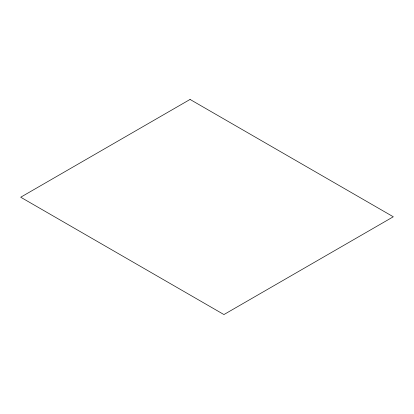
<?xml version="1.0" encoding="UTF-8"?>
<svg xmlns="http://www.w3.org/2000/svg" width="414" height="414" viewBox="0 0 414 414"><rect width="100%" height="100%" fill="white"/><g stroke="black" fill="none" stroke-linecap="round" stroke-linejoin="round"><path stroke-width="0.62" d="M190.062 99.443L20.7 197.224L223.938 314.557L393.3 216.776L190.062 99.443"/></g></svg>
